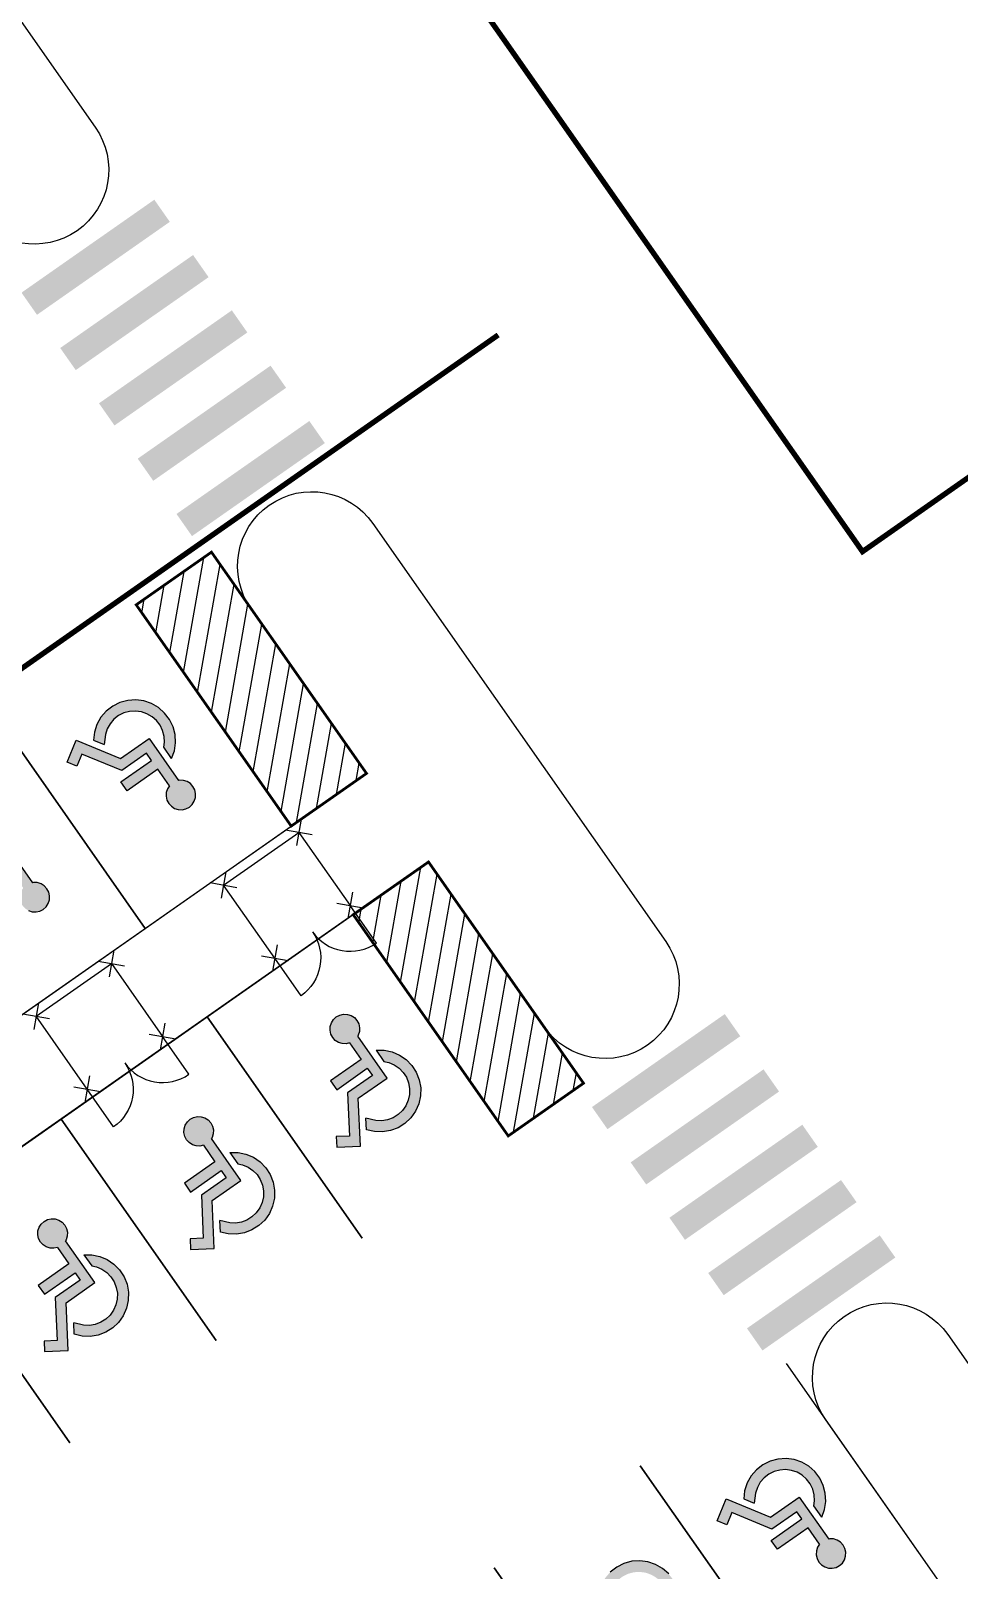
# Model space of a CAD drawing. Header units: millimetres. Extents: x 152904052 to 153933663, y 538271515 to 539240469.
# Drawn here: x 153212576 to 153229752, y 538796847 to 538825339 of the extents above; entities that cross this region are included whole.
import ezdxf

# ---------------------------------------------------------------- set-up
doc = ezdxf.new("R2010")
doc.units = ezdxf.units.MM
doc.layers.add('FENC', color=7, linetype='Continuous')
doc.layers.add('SCHM', color=9, linetype='Continuous')

# ---------------------------------------------------------------- blocks, each defined once
blk = doc.blocks.new('MF-2(H2000)')
for points in [[(48447494, 24728615), (48447141, 24728262)], [(48447141, 24728615), (48447494, 24728262)], [(48449194, 24728615), (48448841, 24728262)], [(48448841, 24728615), (48449194, 24728262)], [(48447494, 24726965), (48447141, 24726612)], [(48447141, 24726965), (48447494, 24726612)], [(48449194, 24726965), (48448841, 24726612)], [(48448841, 24726965), (48449194, 24726612)]]:
    blk.add_lwpolyline(points)
at = {"ltscale": 3}
blk.add_lwpolyline([(48447317, 24726788), (48447317, 24726788), (48447317, 24728438), (48449017, 24728438), (48449017, 24726788), (48449017, 24726788)], dxfattribs=at)
at = {"ltscale": 5}
for points in [[(48448167, 24726788, -0.414214), (48447317, 24725938), (48447317, 24726788)], [(48448167, 24726788, 0.414214), (48449017, 24725938), (48449017, 24726788)]]:
    blk.add_lwpolyline(points, format="xyb", dxfattribs=at)

msp = doc.modelspace()

# ---------------------------------------------------------------- hatches: boundary and pattern name
at = {"layer": 'SCHM'}
h = msp.add_hatch(dxfattribs=at)
h.set_pattern_fill('ANSI31', color=256, scale=100, angle=35)
h.set_pattern_definition([(80, (122812588, 494499881.96), (-312.6764616, 55.1332964), [])])
h.paths.add_polyline_path([(153214526.4, 538814714.8), (153215918.9, 538815689.8), (153218786.8, 538811594.1), (153217394.2, 538810619)])
for points in [[(153215048.5, 538812171), (153215035.6, 538812081.6), (153215182.3, 538811871.9), (153215232.6, 538812013.3), (153215254.1, 538812161.8), (153215246, 538812311.6), (153215208.5, 538812456.9), (153215143.2, 538812592), (153215052.7, 538812711.7), (153214940.3, 538812811.1), (153214810.6, 538812886.6), (153214668.6, 538812935), (153214519.8, 538812954.6), (153214370.1, 538812944.5), (153214225.3, 538812905.2), (153214091.1, 538812838.1), (153213972.6, 538812746), (153213874.6, 538812632.4), (153213800.9, 538812501.7), (153213754.3, 538812359.1), (153213736.7, 538812210.1), (153213933.3, 538812128.9), (153213955.3, 538812314.8), (153213989.3, 538812418.8), (153214043, 538812514), (153214114.5, 538812596.8), (153214200.8, 538812664), (153214298.6, 538812712.8), (153214404.2, 538812741.5), (153214513.3, 538812748.8), (153214621.7, 538812734.6), (153214725.2, 538812699.3), (153214819.8, 538812644.3), (153214901.7, 538812571.8), (153214967.7, 538812484.6), (153215015.3, 538812386.1), (153215042.6, 538812280.2)], [(153215094.9, 538811102.2), (153215127.9, 538811038.7), (153215176.2, 538810986), (153215236.6, 538810947.5), (153215304.9, 538810926), (153215376.4, 538810922.9), (153215446.2, 538810938.4), (153215509.7, 538810971.4), (153215562.5, 538811019.8), (153215600.9, 538811080.1), (153215622.4, 538811148.4), (153215625.6, 538811219.9), (153215610.1, 538811289.8), (153215577, 538811353.2), (153215528.7, 538811406), (153215468.3, 538811444.4), (153215400.1, 538811466), (153215328.6, 538811469.1), (153215309, 538811464.8), (153214765.4, 538812241.2), (153214233.5, 538811868.7), (153213413.6, 538812207.1), (153213246.7, 538811802.6), (153213426.8, 538811728.3), (153213519.4, 538811952.7), (153214257.8, 538811647.9), (153214717.5, 538811969.9), (153214811.2, 538811836.1), (153214244.9, 538811439.6), (153214360.3, 538811274.9), (153214926.5, 538811671.4), (153215139.4, 538811367.4), (153215104, 538811311.8), (153215082.5, 538811243.6), (153215079.4, 538811172.1)], [(153212391.6, 538809209.4), (153212424.7, 538809145.9), (153212473, 538809093.2), (153212533.4, 538809054.7), (153212601.7, 538809033.2), (153212673.2, 538809030.1), (153212743, 538809045.6), (153212806.5, 538809078.6), (153212859.3, 538809127), (153212897.7, 538809187.3), (153212919.2, 538809255.6), (153212922.4, 538809327.1), (153212906.9, 538809396.9), (153212873.8, 538809460.4), (153212825.5, 538809513.2), (153212765.1, 538809551.6), (153212696.9, 538809573.2), (153212625.4, 538809576.3), (153212605.8, 538809572), (153212062.2, 538810348.4), (153211530.3, 538809975.9), (153210710.4, 538810314.3), (153210543.5, 538809909.8), (153210723.6, 538809835.5), (153210816.2, 538810059.9), (153211554.6, 538809755.1), (153212014.3, 538810077.1), (153212108, 538809943.3), (153211541.7, 538809546.8), (153211657.1, 538809382.1), (153212223.3, 538809778.6), (153212436.2, 538809474.6), (153212400.8, 538809419), (153212379.3, 538809350.8), (153212376.2, 538809279.3)], [(153218209.6, 538806654), (153218161.2, 538806706.7), (153218128.2, 538806770.2), (153218112.7, 538806840.1), (153218115.8, 538806911.6), (153218137.3, 538806979.8), (153218175.8, 538807040.2), (153218228.5, 538807088.5), (153218292, 538807121.6), (153218361.9, 538807137.1), (153218433.4, 538807134), (153218501.6, 538807112.4), (153218562, 538807074), (153218610.3, 538807021.2), (153218643.4, 538806957.7), (153218658.9, 538806887.9), (153218655.7, 538806816.4), (153218634.2, 538806748.1), (153218623.5, 538806731.2), (153219167.1, 538805954.8), (153218635.2, 538805582.4), (153218672.8, 538804696.2), (153218235.6, 538804677.7), (153218227.4, 538804872.3), (153218469.9, 538804882.6), (153218436.1, 538805680.7), (153218895.8, 538806002.7), (153218802.2, 538806136.4), (153218235.9, 538805739.9), (153218120.6, 538805904.6), (153218686.8, 538806301.1), (153218474, 538806605.1), (153218409.7, 538806590.9), (153218338.2, 538806594), (153218269.9, 538806615.5)], [(153219198, 538806244.9), (153219109.6, 538806263.3), (153218962.8, 538806472.9), (153219112.8, 538806471.8), (153219259.7, 538806441.2), (153219397.7, 538806382.3), (153219521.5, 538806297.5), (153219626.1, 538806189.9), (153219707.5, 538806063.9), (153219762.5, 538805924.3), (153219789.1, 538805776.6), (153219786, 538805626.6), (153219753.5, 538805480.1), (153219692.8, 538805342.9), (153219606.4, 538805220.2), (153219497.5, 538805117), (153219370.4, 538805037.2), (153219230.1, 538804984), (153219082.1, 538804959.4), (153218932.1, 538804964.4), (153218786.1, 538804998.8), (153218777, 538805211.3), (153218959.2, 538805168.4), (153219068.6, 538805164.8), (153219176.4, 538805182.7), (153219278.7, 538805221.5), (153219371.3, 538805279.7), (153219450.7, 538805354.9), (153219513.7, 538805444.3), (153219558, 538805544.3), (153219581.6, 538805651.1), (153219583.9, 538805760.4), (153219564.5, 538805868.1), (153219524.4, 538805969.8), (153219465.1, 538806061.7), (153219388.8, 538806140.1), (153219298.6, 538806201.9)], [(153215506.3, 538804761.2), (153215458, 538804813.9), (153215425, 538804877.4), (153215409.5, 538804947.3), (153215412.6, 538805018.8), (153215434.1, 538805087), (153215472.6, 538805147.4), (153215525.3, 538805195.7), (153215588.8, 538805228.8), (153215658.7, 538805244.3), (153215730.2, 538805241.2), (153215798.4, 538805219.6), (153215858.8, 538805181.2), (153215907.1, 538805128.4), (153215940.2, 538805064.9), (153215955.7, 538804995.1), (153215952.5, 538804923.6), (153215931, 538804855.3), (153215920.3, 538804838.4), (153216463.9, 538804062), (153215932, 538803689.6), (153215969.6, 538802803.4), (153215532.4, 538802784.9), (153215524.2, 538802979.5), (153215766.7, 538802989.8), (153215732.9, 538803787.9), (153216192.6, 538804109.9), (153216098.9, 538804243.6), (153215532.7, 538803847.1), (153215417.4, 538804011.8), (153215983.6, 538804408.3), (153215770.8, 538804712.3), (153215706.5, 538804698.1), (153215635, 538804701.2), (153215566.7, 538804722.7)], [(153216494.8, 538804352.1), (153216406.4, 538804370.5), (153216259.6, 538804580.1), (153216409.6, 538804579), (153216556.5, 538804548.4), (153216694.5, 538804489.5), (153216818.2, 538804404.7), (153216922.9, 538804297.1), (153217004.3, 538804171.1), (153217059.3, 538804031.5), (153217085.9, 538803883.8), (153217082.8, 538803733.8), (153217050.3, 538803587.3), (153216989.6, 538803450.1), (153216903.2, 538803327.4), (153216794.3, 538803224.2), (153216667.2, 538803144.4), (153216526.9, 538803091.2), (153216378.9, 538803066.6), (153216228.9, 538803071.6), (153216082.8, 538803106), (153216073.8, 538803318.5), (153216256, 538803275.6), (153216365.4, 538803272), (153216473.2, 538803289.9), (153216575.5, 538803328.7), (153216668.1, 538803386.9), (153216747.5, 538803462.1), (153216810.5, 538803551.5), (153216854.8, 538803651.5), (153216878.4, 538803758.3), (153216880.7, 538803867.6), (153216861.3, 538803975.3), (153216821.2, 538804077), (153216761.9, 538804168.9), (153216685.6, 538804247.3), (153216595.4, 538804309.1)], [(153212803.2, 538802868.3), (153212754.8, 538802921.1), (153212721.8, 538802984.6), (153212706.3, 538803054.5), (153212709.4, 538803126), (153212730.9, 538803194.2), (153212769.4, 538803254.6), (153212822.1, 538803302.9), (153212885.6, 538803336), (153212955.5, 538803351.5), (153213027, 538803348.3), (153213095.2, 538803326.8), (153213155.6, 538803288.4), (153213203.9, 538803235.6), (153213237, 538803172.1), (153213252.5, 538803102.2), (153213249.4, 538803030.7), (153213227.8, 538802962.5), (153213217.1, 538802945.6), (153213760.8, 538802169.2), (153213228.8, 538801796.7), (153213266.4, 538800910.6), (153212829.2, 538800892.1), (153212821, 538801086.7), (153213063.5, 538801097), (153213029.7, 538801895.1), (153213489.4, 538802217), (153213395.8, 538802350.8), (153212829.5, 538801954.3), (153212714.2, 538802119), (153213280.5, 538802515.5), (153213067.6, 538802819.5), (153213003.3, 538802805.3), (153212931.8, 538802808.4), (153212863.5, 538802829.9)], [(153213791.7, 538802459.2), (153213703.2, 538802477.7), (153213556.4, 538802687.3), (153213706.4, 538802686.2), (153213853.3, 538802655.6), (153213991.3, 538802596.7), (153214115.1, 538802511.8), (153214219.7, 538802404.3), (153214301.1, 538802278.2), (153214356.1, 538802138.7), (153214382.7, 538801991), (153214379.6, 538801841), (153214347.1, 538801694.5), (153214286.4, 538801557.2), (153214200, 538801434.6), (153214091.1, 538801331.4), (153213964, 538801251.6), (153213823.7, 538801198.4), (153213675.7, 538801173.8), (153213525.7, 538801178.8), (153213379.7, 538801213.2), (153213370.7, 538801425.7), (153213552.9, 538801382.8), (153213662.2, 538801379.2), (153213770.1, 538801397.1), (153213872.3, 538801435.9), (153213964.9, 538801494), (153214044.3, 538801569.3), (153214107.3, 538801658.7), (153214151.6, 538801758.7), (153214175.3, 538801865.5), (153214177.5, 538801974.8), (153214158.2, 538802082.4), (153214118, 538802184.2), (153214058.7, 538802276), (153213982.4, 538802354.4), (153213892.2, 538802416.3)], [(153227076.8, 538798131.1), (153227063.8, 538798041.7), (153227210.6, 538797832), (153227260.9, 538797973.4), (153227282.4, 538798121.9), (153227274.2, 538798271.7), (153227236.8, 538798417), (153227171.5, 538798552.1), (153227080.9, 538798671.7), (153226968.6, 538798771.2), (153226838.9, 538798846.6), (153226696.8, 538798895.1), (153226548.1, 538798914.6), (153226398.4, 538798904.6), (153226253.6, 538798865.2), (153226119.3, 538798798.2), (153226000.9, 538798706.1), (153225902.9, 538798592.5), (153225829.2, 538798461.8), (153225782.6, 538798319.2), (153225764.9, 538798170.1), (153225961.6, 538798089), (153225983.6, 538798274.9), (153226017.5, 538798378.8), (153226071.3, 538798474.1), (153226142.7, 538798556.9), (153226229, 538798624.1), (153226326.9, 538798672.9), (153226432.4, 538798701.6), (153226541.5, 538798708.9), (153226650, 538798694.7), (153226753.5, 538798659.4), (153226848, 538798604.4), (153226929.9, 538798531.9), (153226995.9, 538798444.7), (153227043.5, 538798346.2), (153227070.8, 538798240.3)], [(153227123.1, 538797062.3), (153227156.1, 538796998.8), (153227204.5, 538796946.1), (153227264.9, 538796907.6), (153227333.1, 538796886.1), (153227404.6, 538796883), (153227474.5, 538796898.5), (153227538, 538796931.5), (153227590.7, 538796979.9), (153227629.2, 538797040.2), (153227650.7, 538797108.5), (153227653.8, 538797180), (153227638.3, 538797249.8), (153227605.3, 538797313.3), (153227556.9, 538797366.1), (153227496.6, 538797404.5), (153227428.3, 538797426.1), (153227356.8, 538797429.2), (153227337.3, 538797424.8), (153226793.6, 538798201.3), (153226261.7, 538797828.8), (153225441.8, 538798167.2), (153225274.9, 538797762.7), (153225455, 538797688.4), (153225547.6, 538797912.8), (153226286, 538797608), (153226745.8, 538797930), (153226839.5, 538797796.2), (153226273.2, 538797399.7), (153226388.5, 538797235), (153226954.8, 538797631.5), (153227167.6, 538797327.5), (153227132.3, 538797271.9), (153227110.7, 538797203.7), (153227107.6, 538797132.2)], [(153224373.5, 538796238.3), (153224360.6, 538796148.9), (153224507.4, 538795939.2), (153224557.7, 538796080.6), (153224579.2, 538796229.1), (153224571, 538796378.9), (153224533.6, 538796524.2), (153224468.3, 538796659.3), (153224377.7, 538796778.9), (153224265.4, 538796878.4), (153224135.7, 538796953.8), (153223993.6, 538797002.3), (153223844.9, 538797021.8), (153223695.2, 538797011.8), (153223550.4, 538796972.4), (153223416.1, 538796905.4), (153223297.7, 538796813.3), (153223199.7, 538796699.7), (153223126, 538796569), (153223079.4, 538796426.4), (153223061.7, 538796277.3), (153223258.4, 538796196.2), (153223280.4, 538796382.1), (153223314.3, 538796486), (153223368.1, 538796581.3), (153223439.5, 538796664.1), (153223525.8, 538796731.3), (153223623.7, 538796780.1), (153223729.2, 538796808.8), (153223838.3, 538796816.1), (153223946.8, 538796801.9), (153224050.3, 538796766.6), (153224144.8, 538796711.6), (153224226.7, 538796639.1), (153224292.7, 538796551.9), (153224340.3, 538796453.4), (153224367.6, 538796347.5)]]:
    msp.add_hatch(color=256, dxfattribs=at).paths.add_polyline_path(points)
h = msp.add_hatch(dxfattribs=at)
h.set_pattern_fill('ANSI31', color=256, scale=100, angle=35)
h.set_pattern_definition([(80, (122816603.2, 494494147.64), (-312.6764616, 55.1332964), [])])
h.paths.add_polyline_path([(153218541.6, 538808980.4), (153219934.1, 538809955.5), (153222802, 538805859.8), (153221409.4, 538804884.7)])

# ---------------------------------------------------------------- linework, layer by layer
for p, q in [((153214370.1, 538812944.5), (153214225.3, 538812905.2)), ((153214519.8, 538812954.6), (153214370.1, 538812944.5)), ((153214668.6, 538812935), (153214519.8, 538812954.6)), ((153214810.6, 538812886.6), (153214668.6, 538812935)), ((153213972.6, 538812746), (153213874.6, 538812632.4)), ((153214091.1, 538812838.1), (153213972.6, 538812746)), ((153214225.3, 538812905.2), (153214091.1, 538812838.1)), ((153214200.8, 538812664), (153214114.5, 538812596.8)), ((153214298.6, 538812712.8), (153214200.8, 538812664)), ((153214404.2, 538812741.5), (153214298.6, 538812712.8)), ((153214513.3, 538812748.8), (153214404.2, 538812741.5)), ((153214621.7, 538812734.6), (153214513.3, 538812748.8)), ((153214725.2, 538812699.3), (153214621.7, 538812734.6)), ((153214819.8, 538812644.3), (153214725.2, 538812699.3)), ((153214940.3, 538812811.1), (153214810.6, 538812886.6)), ((153214901.7, 538812571.8), (153214819.8, 538812644.3)), ((153215052.7, 538812711.7), (153214940.3, 538812811.1)), ((153215143.2, 538812592), (153215052.7, 538812711.7)), ((153213754.3, 538812359.1), (153213736.7, 538812210.1)), ((153213800.9, 538812501.7), (153213754.3, 538812359.1)), ((153213874.6, 538812632.4), (153213800.9, 538812501.7)), ((153213989.3, 538812418.8), (153213955.3, 538812314.8)), ((153214043, 538812514), (153213989.3, 538812418.8)), ((153214114.5, 538812596.8), (153214043, 538812514)), ((153214967.7, 538812484.6), (153214901.7, 538812571.8)), ((153215015.3, 538812386.1), (153214967.7, 538812484.6)), ((153215042.6, 538812280.2), (153215015.3, 538812386.1)), ((153215208.5, 538812456.9), (153215143.2, 538812592)), ((153215246, 538812311.6), (153215208.5, 538812456.9)), ((153213246.7, 538811802.6), (153213413.6, 538812207.1)), ((153213413.6, 538812207.1), (153214233.5, 538811868.7)), ((153213736.7, 538812210.1), (153213933.3, 538812128.9)), ((153213955.3, 538812314.8), (153213933.3, 538812128.9)), ((153214233.5, 538811868.7), (153214765.4, 538812241.2)), ((153214765.4, 538812241.2), (153215309, 538811464.8)), ((153215035.6, 538812081.6), (153215048.5, 538812171)), ((153215182.3, 538811871.9), (153215035.6, 538812081.6)), ((153215048.5, 538812171), (153215042.6, 538812280.2)), ((153215232.6, 538812013.3), (153215254.1, 538812161.8)), ((153215254.1, 538812161.8), (153215246, 538812311.6)), ((153213426.8, 538811728.3), (153213246.7, 538811802.6)), ((153213519.4, 538811952.7), (153213426.8, 538811728.3)), ((153214257.8, 538811647.9), (153213519.4, 538811952.7)), ((153214244.9, 538811439.6), (153214811.2, 538811836.1)), ((153214717.5, 538811969.9), (153214257.8, 538811647.9)), ((153214811.2, 538811836.1), (153214717.5, 538811969.9)), ((153215182.3, 538811871.9), (153215232.6, 538812013.3)), ((153214926.5, 538811671.4), (153214360.3, 538811274.9)), ((153215139.4, 538811367.4), (153214926.5, 538811671.4)), ((153214360.3, 538811274.9), (153214244.9, 538811439.6)), ((153215082.5, 538811243.6), (153215079.4, 538811172.1)), ((153215104, 538811311.8), (153215082.5, 538811243.6)), ((153215139.4, 538811367.4), (153215104, 538811311.8)), ((153215328.6, 538811469.1), (153215309, 538811464.8)), ((153215400.1, 538811466), (153215328.6, 538811469.1)), ((153215468.3, 538811444.4), (153215400.1, 538811466)), ((153215528.7, 538811406), (153215468.3, 538811444.4)), ((153215577, 538811353.2), (153215528.7, 538811406)), ((153215610.1, 538811289.8), (153215577, 538811353.2)), ((153215625.6, 538811219.9), (153215610.1, 538811289.8)), ((153215622.4, 538811148.4), (153215625.6, 538811219.9)), ((153215079.4, 538811172.1), (153215094.9, 538811102.2)), ((153215094.9, 538811102.2), (153215127.9, 538811038.7)), ((153215127.9, 538811038.7), (153215176.2, 538810986)), ((153215176.2, 538810986), (153215236.6, 538810947.5)), ((153215236.6, 538810947.5), (153215304.9, 538810926)), ((153215376.4, 538810922.9), (153215446.2, 538810938.4)), ((153215446.2, 538810938.4), (153215509.7, 538810971.4)), ((153215509.7, 538810971.4), (153215562.5, 538811019.8)), ((153215562.5, 538811019.8), (153215600.9, 538811080.1)), ((153215600.9, 538811080.1), (153215622.4, 538811148.4)), ((153215304.9, 538810926), (153215376.4, 538810922.9)), ((153212062.2, 538810348.4), (153212605.8, 538809572)), ((153212625.4, 538809576.3), (153212605.8, 538809572)), ((153212696.9, 538809573.2), (153212625.4, 538809576.3)), ((153212765.1, 538809551.6), (153212696.9, 538809573.2)), ((153212825.5, 538809513.2), (153212765.1, 538809551.6)), ((153212873.8, 538809460.4), (153212825.5, 538809513.2)), ((153212906.9, 538809396.9), (153212873.8, 538809460.4)), ((153212897.7, 538809187.3), (153212919.2, 538809255.6)), ((153212922.4, 538809327.1), (153212906.9, 538809396.9)), ((153212919.2, 538809255.6), (153212922.4, 538809327.1)), ((153212533.4, 538809054.7), (153212601.7, 538809033.2)), ((153212601.7, 538809033.2), (153212673.2, 538809030.1)), ((153212673.2, 538809030.1), (153212743, 538809045.6)), ((153212743, 538809045.6), (153212806.5, 538809078.6)), ((153212806.5, 538809078.6), (153212859.3, 538809127)), ((153212859.3, 538809127), (153212897.7, 538809187.3)), ((153218115.8, 538806911.6), (153218137.3, 538806979.8)), ((153218137.3, 538806979.8), (153218175.8, 538807040.2)), ((153218175.8, 538807040.2), (153218228.5, 538807088.5)), ((153218228.5, 538807088.5), (153218292, 538807121.6)), ((153218292, 538807121.6), (153218361.9, 538807137.1)), ((153218361.9, 538807137.1), (153218433.4, 538807134)), ((153218433.4, 538807134), (153218501.6, 538807112.4)), ((153218501.6, 538807112.4), (153218562, 538807074)), ((153218562, 538807074), (153218610.3, 538807021.2)), ((153218610.3, 538807021.2), (153218643.4, 538806957.7)), ((153218643.4, 538806957.7), (153218658.9, 538806887.9)), ((153218112.7, 538806840.1), (153218115.8, 538806911.6)), ((153218128.2, 538806770.2), (153218112.7, 538806840.1)), ((153218161.2, 538806706.7), (153218128.2, 538806770.2)), ((153218209.6, 538806654), (153218161.2, 538806706.7)), ((153218634.2, 538806748.1), (153218623.5, 538806731.2)), ((153219167.1, 538805954.8), (153218623.5, 538806731.2)), ((153218655.7, 538806816.4), (153218634.2, 538806748.1)), ((153218658.9, 538806887.9), (153218655.7, 538806816.4)), ((153218269.9, 538806615.5), (153218209.6, 538806654)), ((153218338.2, 538806594), (153218269.9, 538806615.5)), ((153218409.7, 538806590.9), (153218338.2, 538806594)), ((153218474, 538806605.1), (153218409.7, 538806590.9)), ((153218474, 538806605.1), (153218686.8, 538806301.1)), ((153218962.8, 538806472.9), (153219109.6, 538806263.3)), ((153218962.8, 538806472.9), (153219112.8, 538806471.8)), ((153219112.8, 538806471.8), (153219259.7, 538806441.2)), ((153219259.7, 538806441.2), (153219397.7, 538806382.3)), ((153219397.7, 538806382.3), (153219521.5, 538806297.5)), ((153218686.8, 538806301.1), (153218120.6, 538805904.6)), ((153218235.9, 538805739.9), (153218802.2, 538806136.4)), ((153218802.2, 538806136.4), (153218895.8, 538806002.7)), ((153219109.6, 538806263.3), (153219198, 538806244.9)), ((153219198, 538806244.9), (153219298.6, 538806201.9)), ((153219298.6, 538806201.9), (153219388.8, 538806140.1)), ((153219388.8, 538806140.1), (153219465.1, 538806061.7)), ((153219521.5, 538806297.5), (153219626.1, 538806189.9)), ((153219626.1, 538806189.9), (153219707.5, 538806063.9)), ((153218120.6, 538805904.6), (153218235.9, 538805739.9)), ((153218895.8, 538806002.7), (153218436.1, 538805680.7)), ((153218635.2, 538805582.4), (153219167.1, 538805954.8)), ((153219465.1, 538806061.7), (153219524.4, 538805969.8)), ((153219524.4, 538805969.8), (153219564.5, 538805868.1)), ((153219564.5, 538805868.1), (153219583.9, 538805760.4)), ((153219707.5, 538806063.9), (153219762.5, 538805924.3)), ((153219762.5, 538805924.3), (153219789.1, 538805776.6)), ((153218436.1, 538805680.7), (153218469.9, 538804882.6)), ((153218672.8, 538804696.2), (153218635.2, 538805582.4)), ((153219558, 538805544.3), (153219513.7, 538805444.3)), ((153219581.6, 538805651.1), (153219558, 538805544.3)), ((153219583.9, 538805760.4), (153219581.6, 538805651.1)), ((153219786, 538805626.6), (153219753.5, 538805480.1)), ((153219789.1, 538805776.6), (153219786, 538805626.6)), ((153215588.8, 538805228.8), (153215658.7, 538805244.3)), ((153215658.7, 538805244.3), (153215730.2, 538805241.2)), ((153215730.2, 538805241.2), (153215798.4, 538805219.6)), ((153219371.3, 538805279.7), (153219278.7, 538805221.5)), ((153219450.7, 538805354.9), (153219371.3, 538805279.7)), ((153219513.7, 538805444.3), (153219450.7, 538805354.9)), ((153219692.8, 538805342.9), (153219606.4, 538805220.2)), ((153219753.5, 538805480.1), (153219692.8, 538805342.9)), ((153215409.5, 538804947.3), (153215412.6, 538805018.8)), ((153215425, 538804877.4), (153215409.5, 538804947.3)), ((153215412.6, 538805018.8), (153215434.1, 538805087)), ((153215434.1, 538805087), (153215472.6, 538805147.4)), ((153215472.6, 538805147.4), (153215525.3, 538805195.7)), ((153215525.3, 538805195.7), (153215588.8, 538805228.8)), ((153215798.4, 538805219.6), (153215858.8, 538805181.2)), ((153215858.8, 538805181.2), (153215907.1, 538805128.4)), ((153215907.1, 538805128.4), (153215940.2, 538805064.9)), ((153215940.2, 538805064.9), (153215955.7, 538804995.1)), ((153215955.7, 538804995.1), (153215952.5, 538804923.6)), ((153218786.1, 538804998.8), (153218777, 538805211.3)), ((153218959.2, 538805168.4), (153218777, 538805211.3)), ((153218932.1, 538804964.4), (153218786.1, 538804998.8)), ((153219082.1, 538804959.4), (153218932.1, 538804964.4)), ((153219068.6, 538805164.8), (153218959.2, 538805168.4)), ((153219176.4, 538805182.7), (153219068.6, 538805164.8)), ((153219230.1, 538804984), (153219082.1, 538804959.4)), ((153219278.7, 538805221.5), (153219176.4, 538805182.7)), ((153219370.4, 538805037.2), (153219230.1, 538804984)), ((153219497.5, 538805117), (153219370.4, 538805037.2)), ((153219606.4, 538805220.2), (153219497.5, 538805117)), ((153215458, 538804813.9), (153215425, 538804877.4)), ((153215506.3, 538804761.2), (153215458, 538804813.9)), ((153215566.7, 538804722.7), (153215506.3, 538804761.2)), ((153215635, 538804701.2), (153215566.7, 538804722.7)), ((153215706.5, 538804698.1), (153215635, 538804701.2)), ((153215770.8, 538804712.3), (153215706.5, 538804698.1)), ((153215770.8, 538804712.3), (153215983.6, 538804408.3)), ((153215931, 538804855.3), (153215920.3, 538804838.4)), ((153216463.9, 538804062), (153215920.3, 538804838.4)), ((153215952.5, 538804923.6), (153215931, 538804855.3)), ((153218469.9, 538804882.6), (153218227.4, 538804872.3)), ((153218227.4, 538804872.3), (153218235.6, 538804677.7)), ((153218235.6, 538804677.7), (153218672.8, 538804696.2)), ((153215983.6, 538804408.3), (153215417.4, 538804011.8)), ((153216259.6, 538804580.1), (153216406.4, 538804370.5)), ((153216259.6, 538804580.1), (153216409.6, 538804579)), ((153216409.6, 538804579), (153216556.5, 538804548.4)), ((153216556.5, 538804548.4), (153216694.5, 538804489.5)), ((153216694.5, 538804489.5), (153216818.2, 538804404.7)), ((153216818.2, 538804404.7), (153216922.9, 538804297.1)), ((153215532.7, 538803847.1), (153216098.9, 538804243.6)), ((153216192.6, 538804109.9), (153215732.9, 538803787.9)), ((153216098.9, 538804243.6), (153216192.6, 538804109.9)), ((153216406.4, 538804370.5), (153216494.8, 538804352.1)), ((153216494.8, 538804352.1), (153216595.4, 538804309.1)), ((153216595.4, 538804309.1), (153216685.6, 538804247.3)), ((153216685.6, 538804247.3), (153216761.9, 538804168.9)), ((153216761.9, 538804168.9), (153216821.2, 538804077)), ((153216922.9, 538804297.1), (153217004.3, 538804171.1)), ((153217004.3, 538804171.1), (153217059.3, 538804031.5)), ((153215417.4, 538804011.8), (153215532.7, 538803847.1)), ((153215932, 538803689.6), (153216463.9, 538804062)), ((153216821.2, 538804077), (153216861.3, 538803975.3)), ((153216861.3, 538803975.3), (153216880.7, 538803867.6)), ((153216880.7, 538803867.6), (153216878.4, 538803758.3)), ((153217059.3, 538804031.5), (153217085.9, 538803883.8)), ((153217085.9, 538803883.8), (153217082.8, 538803733.8)), ((153215732.9, 538803787.9), (153215766.7, 538802989.8)), ((153215969.6, 538802803.4), (153215932, 538803689.6)), ((153216810.5, 538803551.5), (153216747.5, 538803462.1)), ((153216854.8, 538803651.5), (153216810.5, 538803551.5)), ((153216878.4, 538803758.3), (153216854.8, 538803651.5)), ((153217050.3, 538803587.3), (153216989.6, 538803450.1)), ((153217082.8, 538803733.8), (153217050.3, 538803587.3)), ((153212730.9, 538803194.2), (153212769.4, 538803254.6)), ((153212769.4, 538803254.6), (153212822.1, 538803302.9)), ((153212822.1, 538803302.9), (153212885.6, 538803336)), ((153212885.6, 538803336), (153212955.5, 538803351.5)), ((153212955.5, 538803351.5), (153213027, 538803348.3)), ((153213027, 538803348.3), (153213095.2, 538803326.8)), ((153213095.2, 538803326.8), (153213155.6, 538803288.4)), ((153213155.6, 538803288.4), (153213203.9, 538803235.6)), ((153216082.8, 538803106), (153216073.8, 538803318.5)), ((153216256, 538803275.6), (153216073.8, 538803318.5)), ((153216365.4, 538803272), (153216256, 538803275.6)), ((153216473.2, 538803289.9), (153216365.4, 538803272)), ((153216575.5, 538803328.7), (153216473.2, 538803289.9)), ((153216668.1, 538803386.9), (153216575.5, 538803328.7)), ((153216747.5, 538803462.1), (153216668.1, 538803386.9)), ((153216903.2, 538803327.4), (153216794.3, 538803224.2)), ((153216989.6, 538803450.1), (153216903.2, 538803327.4)), ((153212706.3, 538803054.5), (153212709.4, 538803126)), ((153212721.8, 538802984.6), (153212706.3, 538803054.5)), ((153212709.4, 538803126), (153212730.9, 538803194.2)), ((153212754.8, 538802921.1), (153212721.8, 538802984.6)), ((153213203.9, 538803235.6), (153213237, 538803172.1)), ((153213227.8, 538802962.5), (153213217.1, 538802945.6)), ((153213249.4, 538803030.7), (153213227.8, 538802962.5)), ((153213237, 538803172.1), (153213252.5, 538803102.2)), ((153213252.5, 538803102.2), (153213249.4, 538803030.7)), ((153215766.7, 538802989.8), (153215524.2, 538802979.5)), ((153215524.2, 538802979.5), (153215532.4, 538802784.9)), ((153216228.9, 538803071.6), (153216082.8, 538803106)), ((153216378.9, 538803066.6), (153216228.9, 538803071.6)), ((153216526.9, 538803091.2), (153216378.9, 538803066.6)), ((153216667.2, 538803144.4), (153216526.9, 538803091.2)), ((153216794.3, 538803224.2), (153216667.2, 538803144.4)), ((153212803.2, 538802868.3), (153212754.8, 538802921.1)), ((153212863.5, 538802829.9), (153212803.2, 538802868.3)), ((153212931.8, 538802808.4), (153212863.5, 538802829.9)), ((153213003.3, 538802805.3), (153212931.8, 538802808.4)), ((153213067.6, 538802819.5), (153213003.3, 538802805.3)), ((153213067.6, 538802819.5), (153213280.5, 538802515.5)), ((153213760.8, 538802169.2), (153213217.1, 538802945.6)), ((153213556.4, 538802687.3), (153213703.2, 538802477.7)), ((153213556.4, 538802687.3), (153213706.4, 538802686.2)), ((153213706.4, 538802686.2), (153213853.3, 538802655.6)), ((153215532.4, 538802784.9), (153215969.6, 538802803.4)), ((153213280.5, 538802515.5), (153212714.2, 538802119)), ((153213703.2, 538802477.7), (153213791.7, 538802459.2)), ((153213791.7, 538802459.2), (153213892.2, 538802416.3)), ((153213853.3, 538802655.6), (153213991.3, 538802596.7)), ((153213892.2, 538802416.3), (153213982.4, 538802354.4)), ((153213991.3, 538802596.7), (153214115.1, 538802511.8)), ((153214115.1, 538802511.8), (153214219.7, 538802404.3)), ((153214219.7, 538802404.3), (153214301.1, 538802278.2)), ((153212714.2, 538802119), (153212829.5, 538801954.3)), ((153212829.5, 538801954.3), (153213395.8, 538802350.8)), ((153213489.4, 538802217), (153213029.7, 538801895.1)), ((153213228.8, 538801796.7), (153213760.8, 538802169.2)), ((153213395.8, 538802350.8), (153213489.4, 538802217)), ((153213982.4, 538802354.4), (153214058.7, 538802276)), ((153214058.7, 538802276), (153214118, 538802184.2)), ((153214118, 538802184.2), (153214158.2, 538802082.4)), ((153214301.1, 538802278.2), (153214356.1, 538802138.7)), ((153214356.1, 538802138.7), (153214382.7, 538801991)), ((153213029.7, 538801895.1), (153213063.5, 538801097)), ((153214175.3, 538801865.5), (153214151.6, 538801758.7)), ((153214158.2, 538802082.4), (153214177.5, 538801974.8)), ((153214177.5, 538801974.8), (153214175.3, 538801865.5)), ((153214379.6, 538801841), (153214347.1, 538801694.5)), ((153214382.7, 538801991), (153214379.6, 538801841)), ((153213266.4, 538800910.6), (153213228.8, 538801796.7)), ((153214044.3, 538801569.3), (153213964.9, 538801494)), ((153214107.3, 538801658.7), (153214044.3, 538801569.3)), ((153214151.6, 538801758.7), (153214107.3, 538801658.7)), ((153214286.4, 538801557.2), (153214200, 538801434.6)), ((153214347.1, 538801694.5), (153214286.4, 538801557.2)), ((153213379.7, 538801213.2), (153213370.7, 538801425.7)), ((153213552.9, 538801382.8), (153213370.7, 538801425.7)), ((153213662.2, 538801379.2), (153213552.9, 538801382.8)), ((153213770.1, 538801397.1), (153213662.2, 538801379.2)), ((153213872.3, 538801435.9), (153213770.1, 538801397.1)), ((153213964, 538801251.6), (153213823.7, 538801198.4)), ((153213964.9, 538801494), (153213872.3, 538801435.9)), ((153214091.1, 538801331.4), (153213964, 538801251.6)), ((153214200, 538801434.6), (153214091.1, 538801331.4)), ((153213063.5, 538801097), (153212821, 538801086.7)), ((153212821, 538801086.7), (153212829.2, 538800892.1)), ((153213525.7, 538801178.8), (153213379.7, 538801213.2)), ((153213675.7, 538801173.8), (153213525.7, 538801178.8)), ((153213823.7, 538801198.4), (153213675.7, 538801173.8)), ((153212829.2, 538800892.1), (153213266.4, 538800910.6)), ((153226000.9, 538798706.1), (153225902.9, 538798592.5)), ((153226119.3, 538798798.2), (153226000.9, 538798706.1)), ((153226253.6, 538798865.2), (153226119.3, 538798798.2)), ((153226398.4, 538798904.6), (153226253.6, 538798865.2)), ((153226432.4, 538798701.6), (153226326.9, 538798672.9)), ((153226548.1, 538798914.6), (153226398.4, 538798904.6)), ((153226541.5, 538798708.9), (153226432.4, 538798701.6)), ((153226650, 538798694.7), (153226541.5, 538798708.9)), ((153226696.8, 538798895.1), (153226548.1, 538798914.6)), ((153226753.5, 538798659.4), (153226650, 538798694.7)), ((153226838.9, 538798846.6), (153226696.8, 538798895.1)), ((153226968.6, 538798771.2), (153226838.9, 538798846.6)), ((153227080.9, 538798671.7), (153226968.6, 538798771.2)), ((153225829.2, 538798461.8), (153225782.6, 538798319.2)), ((153225902.9, 538798592.5), (153225829.2, 538798461.8)), ((153226071.3, 538798474.1), (153226017.5, 538798378.8)), ((153226142.7, 538798556.9), (153226071.3, 538798474.1)), ((153226229, 538798624.1), (153226142.7, 538798556.9)), ((153226326.9, 538798672.9), (153226229, 538798624.1)), ((153226848, 538798604.4), (153226753.5, 538798659.4)), ((153226929.9, 538798531.9), (153226848, 538798604.4)), ((153226995.9, 538798444.7), (153226929.9, 538798531.9)), ((153227043.5, 538798346.2), (153226995.9, 538798444.7)), ((153227171.5, 538798552.1), (153227080.9, 538798671.7)), ((153227236.8, 538798417), (153227171.5, 538798552.1)), ((153227274.2, 538798271.7), (153227236.8, 538798417)), ((153225274.9, 538797762.7), (153225441.8, 538798167.2)), ((153225441.8, 538798167.2), (153226261.7, 538797828.8)), ((153225782.6, 538798319.2), (153225764.9, 538798170.1)), ((153225764.9, 538798170.1), (153225961.6, 538798089)), ((153225983.6, 538798274.9), (153225961.6, 538798089)), ((153226017.5, 538798378.8), (153225983.6, 538798274.9)), ((153226261.7, 538797828.8), (153226793.6, 538798201.3)), ((153226793.6, 538798201.3), (153227337.3, 538797424.8)), ((153227070.8, 538798240.3), (153227043.5, 538798346.2)), ((153227063.8, 538798041.7), (153227076.8, 538798131.1)), ((153227076.8, 538798131.1), (153227070.8, 538798240.3)), ((153227260.9, 538797973.4), (153227282.4, 538798121.9)), ((153227282.4, 538798121.9), (153227274.2, 538798271.7)), ((153225547.6, 538797912.8), (153225455, 538797688.4)), ((153226286, 538797608), (153225547.6, 538797912.8)), ((153226745.8, 538797930), (153226286, 538797608)), ((153226839.5, 538797796.2), (153226745.8, 538797930)), ((153227210.6, 538797832), (153227063.8, 538798041.7)), ((153227210.6, 538797832), (153227260.9, 538797973.4)), ((153225455, 538797688.4), (153225274.9, 538797762.7)), ((153226273.2, 538797399.7), (153226839.5, 538797796.2)), ((153226954.8, 538797631.5), (153226388.5, 538797235)), ((153227167.6, 538797327.5), (153226954.8, 538797631.5)), ((153226388.5, 538797235), (153226273.2, 538797399.7)), ((153227132.3, 538797271.9), (153227110.7, 538797203.7)), ((153227167.6, 538797327.5), (153227132.3, 538797271.9)), ((153227356.8, 538797429.2), (153227337.3, 538797424.8)), ((153227428.3, 538797426.1), (153227356.8, 538797429.2)), ((153227496.6, 538797404.5), (153227428.3, 538797426.1)), ((153227556.9, 538797366.1), (153227496.6, 538797404.5)), ((153227605.3, 538797313.3), (153227556.9, 538797366.1)), ((153227638.3, 538797249.8), (153227605.3, 538797313.3)), ((153223550.4, 538796972.4), (153223416.1, 538796905.4)), ((153223695.2, 538797011.8), (153223550.4, 538796972.4)), ((153223844.9, 538797021.8), (153223695.2, 538797011.8)), ((153223993.6, 538797002.3), (153223844.9, 538797021.8)), ((153224135.7, 538796953.8), (153223993.6, 538797002.3)), ((153227110.7, 538797203.7), (153227107.6, 538797132.2)), ((153227107.6, 538797132.2), (153227123.1, 538797062.3)), ((153227123.1, 538797062.3), (153227156.1, 538796998.8)), ((153227156.1, 538796998.8), (153227204.5, 538796946.1)), ((153227538, 538796931.5), (153227590.7, 538796979.9)), ((153227590.7, 538796979.9), (153227629.2, 538797040.2)), ((153227629.2, 538797040.2), (153227650.7, 538797108.5)), ((153227653.8, 538797180), (153227638.3, 538797249.8)), ((153227650.7, 538797108.5), (153227653.8, 538797180)), ((153223416.1, 538796905.4), (153223297.7, 538796813.3)), ((153224265.4, 538796878.4), (153224135.7, 538796953.8)), ((153224377.7, 538796778.9), (153224265.4, 538796878.4)), ((153227204.5, 538796946.1), (153227264.9, 538796907.6)), ((153227264.9, 538796907.6), (153227333.1, 538796886.1)), ((153227333.1, 538796886.1), (153227404.6, 538796883)), ((153227404.6, 538796883), (153227474.5, 538796898.5)), ((153227474.5, 538796898.5), (153227538, 538796931.5))]:
    msp.add_line(p, q, dxfattribs=at)
at = {"layer": 'SCHM', "ltscale": 0.3}
msp.add_lwpolyline([(153248583.9, 538810184.7, 750, 750, 0), (153241354.3, 538820509.7, 750, 750, 0.2050829), (153227976.2, 538828811.1, 750, 750, -2.9016993), (153244616.9, 538838183.5, 750, 750, 0.2253652), (153246128, 538824257.2, 750, 750, 0), (153253033.7, 538814394.8, 0, 0, 0)], format="xyseb", dxfattribs=at)
at = {"layer": 'SCHM', "ltscale": 0.0008}
for points in [[(153095224.4, 538752083.9, -1), (153097477.1, 538753661.3), (153099613.6, 538750609.9), (153208233.2, 538826666.2), (153206096.6, 538829717.5, -1), (153208349.3, 538831294.8), (153213769.6, 538823553.8, -1), (153211516.9, 538821976.5), (153209380.4, 538825027.9), (153100760.8, 538748971.6), (153102897.4, 538745920.3, -1), (153100644.7, 538744342.9)], [(153105778.2, 538737011.5, -1), (153108030.9, 538738588.9), (153110167.5, 538735537.5), (153218787, 538811593.8), (153216650.4, 538814645.1, -1), (153218903.1, 538816222.4), (153224323.4, 538808481.4, -1), (153222070.7, 538806904.1), (153219934.2, 538809955.5), (153111314.6, 538733899.2), (153113451.2, 538730847.9, -1), (153111198.5, 538729270.5)], [(153116332, 538721939.1, -1), (153118584.7, 538723516.5), (153120721.3, 538720465.1), (153229422.8, 538796578.6), (153227286.2, 538799630, -1), (153229538.9, 538801207.3), (153234959.2, 538793466.3, -1), (153232706.5, 538791889), (153230570, 538794940.3), (153121868.4, 538718826.8), (153124005, 538715775.5, -1), (153121752.3, 538714198.1)]]:
    msp.add_lwpolyline(points, format="xyb", close=True, dxfattribs=at)
at = {"layer": 'SCHM', "ltscale": 0.005, "const_width": 100}
msp.add_lwpolyline([(153243368.9, 538805428.4), (153233474.7, 538819558.7), (153227963.3, 538815699.6), (153219239.9, 538828158.1)], dxfattribs=at)
msp.add_lwpolyline([(153239617.3, 538820375.3, 0.2205402), (153228703.1, 538826708.6)], format="xyb", dxfattribs=at)
at = {"layer": 'SCHM', "const_width": 100}
msp.add_lwpolyline([(153169083.9, 538783200.5), (153221223.1, 538819708.7)], dxfattribs=at)
at = {"layer": 'SCHM'}
for points in [[(153231271.8, 538813987.7), (153235367.5, 538816855.5), (153233474.7, 538819558.7), (153229379, 538816690.9)], [(153211823.3, 538812821.7), (153214691.2, 538808725.9), (153217394.4, 538810618.7), (153214526.5, 538814714.5)], [(153209120.1, 538810928.9), (153211988, 538806833.1), (153214691.2, 538808725.9), (153211823.3, 538812821.7)], [(153218706.4, 538802991.7), (153215838.5, 538807087.4), (153218541.7, 538808980.2), (153221409.6, 538804884.5)], [(153216003.2, 538801098.9), (153213135.3, 538805194.6), (153215838.5, 538807087.4), (153218706.4, 538802991.7)], [(153213300, 538799206), (153210432.1, 538803301.8), (153213135.3, 538805194.6), (153216003.2, 538801098.8)], [(153210596.8, 538797313.2), (153207728.9, 538801409), (153210432.1, 538803301.8), (153213300, 538799206)], [(153223851.6, 538798781.8), (153226719.5, 538794686), (153229422.7, 538796578.8), (153226554.8, 538800674.6)], [(153221148.4, 538796889), (153224016.3, 538792793.2), (153226719.5, 538794686), (153223851.6, 538798781.8)], [(153218445.2, 538794996.2), (153221313.1, 538790900.4), (153224016.3, 538792793.2), (153221148.4, 538796889)]]:
    msp.add_lwpolyline(points, dxfattribs=at)
at = {"layer": 'SCHM', "const_width": 50}
for points in [[(153214526.4, 538814714.8), (153215918.9, 538815689.8), (153218786.8, 538811594.1), (153217394.2, 538810619)], [(153218541.6, 538808980.4), (153219934.1, 538809955.5), (153222802, 538805859.8), (153221409.4, 538804884.7)]]:
    msp.add_lwpolyline(points, close=True, dxfattribs=at)
at = {"layer": 'SCHM'}
for points in [[(153212690.7, 538820082.2), (153215148.2, 538821802.9), (153212404, 538820491.8), (153214861.4, 538822212.5)], [(153213407.7, 538819058.3), (153215865.2, 538820779), (153213120.9, 538819467.8), (153215578.4, 538821188.6)], [(153214124.7, 538818034.3), (153216582.1, 538819755), (153213837.9, 538818443.9), (153216295.4, 538820164.6)], [(153214841.7, 538817010.4), (153217299.1, 538818731.1), (153214554.9, 538817420), (153217012.3, 538819140.7)], [(153215558.6, 538815986.4), (153218016.1, 538817707.2), (153215271.8, 538816396), (153217729.3, 538818116.7)], [(153223244.6, 538805009.8), (153225702, 538806730.5), (153222957.8, 538805419.4), (153225415.2, 538807140.1)], [(153223961.5, 538803985.9), (153226419, 538805706.6), (153223674.7, 538804395.4), (153226132.2, 538806116.2)], [(153224678.5, 538802961.9), (153227136, 538804682.6), (153224391.7, 538803371.5), (153226849.2, 538805092.2)], [(153225395.5, 538801938), (153227852.9, 538803658.7), (153225108.7, 538802347.6), (153227566.1, 538804068.3)], [(153226112.4, 538800914), (153228569.9, 538802634.8), (153225825.7, 538801323.6), (153228283.1, 538803044.3)]]:
    msp.add_solid(points, dxfattribs=at)

# ---------------------------------------------------------------- block references
at = {"layer": 'FENC', "rotation": 35.00000000244937}
for p in [(127714073.6, 490764938.4), (127710604.5, 490762509.3)]:
    msp.add_blockref('MF-2(H2000)', p, dxfattribs=at)

doc.saveas('drawing.dxf')
